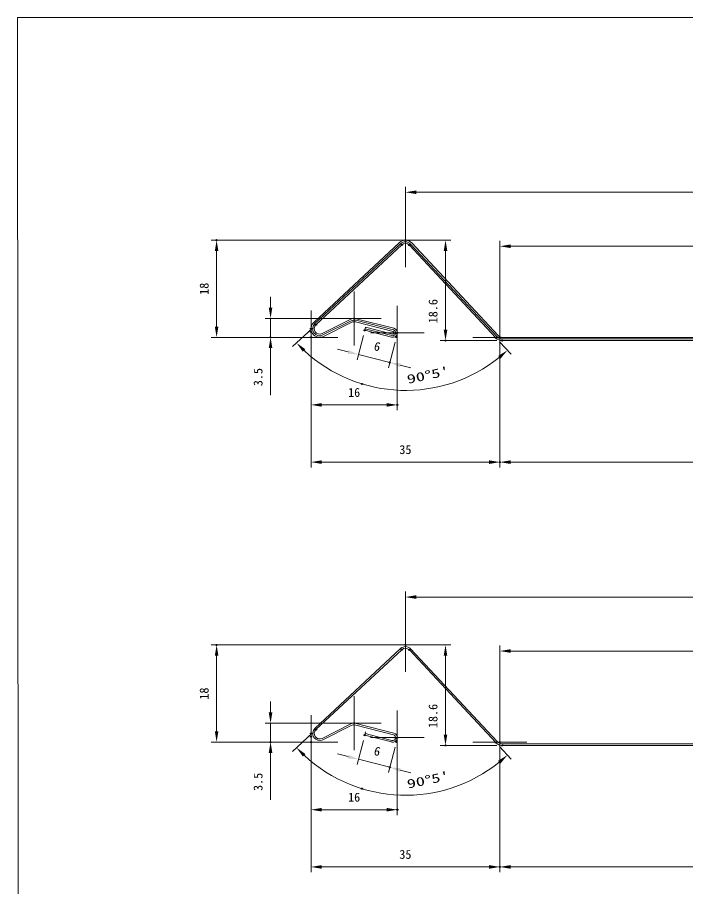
# Model space of a CAD drawing. Units: millimetres on the paper. Extents: x -196 to 195, y -129 to 136.
# Drawn here: x -196.2 to -72.3, y -25.4 to 135.6 of the extents above; entities that cross this region are included whole.
import ezdxf
from ezdxf.enums import TextEntityAlignment as Align

# ---------------------------------------------------------------- set-up
doc = ezdxf.new("R2010")
doc.units = ezdxf.units.MM
doc.header["$PDMODE"] = 32
doc.header["$PDSIZE"] = 0.2
doc.layers.add('0-0', color=7, linetype='Continuous', lineweight=18)
doc.layers.add('0-8', color=3, linetype='Continuous', lineweight=18)
doc.layers.add('0-9', color=7, linetype='Continuous')
doc.styles.add('ＭＳ ゴシック', font='')
doc.styles.get('ＭＳ ゴシック').set_extended_font_data('MS Gothic')

# ---------------------------------------------------------------- blocks, each defined once
blk = doc.blocks.new('D9')
at = {"layer": '0-8'}
for p, q in [((128, 302.239), (58, 302.239)), ((60, 270.239), (60, 298.239)), ((93, 266.239), (58, 266.239))]:
    blk.add_line(p, q, dxfattribs=at)
at = {"layer": '0-8', "color": 7}
for points in [[(59.333, 298.239), (60.667, 298.239), (60, 302.239)], [(59.333, 270.239), (60.667, 270.239), (60, 266.239)]]:
    blk.add_solid(points, dxfattribs=at)
at = {"layer": '0-9'}
for p in [(60, 302.239), (130, 302.239), (95, 266.239)]:
    blk.add_point(p, dxfattribs=at)
at = {"layer": '0-8', "color": 7, "style": 'ＭＳ ゴシック'}
blk.add_text('18', height=3.299, rotation=90, dxfattribs=at).set_placement((58, 281.989), align=Align.BOTTOM_LEFT)
blk = doc.blocks.new('D15')
at = {"layer": '0-8'}
for p, q in [((80, 277.239), (80, 281.239)), ((109, 273.239), (78, 273.239)), ((80, 273.239), (80, 266.239)), ((93, 266.239), (78, 266.239)), ((80, 262.239), (80, 244.81))]:
    blk.add_line(p, q, dxfattribs=at)
at = {"layer": '0-8', "color": 7}
for points in [[(79.333, 277.239), (80.667, 277.239), (80, 273.239)], [(79.333, 262.239), (80.667, 262.239), (80, 266.239)]]:
    blk.add_solid(points, dxfattribs=at)
at = {"layer": '0-9'}
for p in [(111, 273.239), (80, 266.239), (95, 266.239)]:
    blk.add_point(p, dxfattribs=at)
at = {"layer": '0-8', "color": 7, "style": 'ＭＳ ゴシック'}
blk.add_text('3.5', height=3.299, rotation=90, dxfattribs=at).set_placement((78, 248.149), align=Align.BOTTOM_LEFT)
blk = doc.blocks.new('D8')
at = {"layer": '0-8'}
for p, q in [((95, 267.439), (95, 239.2)), ((126.999, 265.939), (126.999, 239.2)), ((99, 241.2), (122.999, 241.2))]:
    blk.add_line(p, q, dxfattribs=at)
at = {"layer": '0-8', "color": 7}
for points in [[(99, 241.867), (99, 240.533), (95, 241.2)], [(122.999, 241.867), (122.999, 240.533), (126.999, 241.2)]]:
    blk.add_solid(points, dxfattribs=at)
at = {"layer": '0-9'}
for p in [(95, 269.439), (126.999, 267.939), (126.999, 241.2)]:
    blk.add_point(p, dxfattribs=at)
at = {"layer": '0-8', "color": 7, "style": 'ＭＳ ゴシック'}
blk.add_text('16', height=3.299, dxfattribs=at).set_placement((108.75, 243.2), align=Align.BOTTOM_LEFT)
blk = doc.blocks.new('D7')
at = {"layer": '0-8'}
for p, q in [((95, 266.239), (95, 218)), ((165, 264.239), (165, 218)), ((99, 220), (161, 220))]:
    blk.add_line(p, q, dxfattribs=at)
at = {"layer": '0-8', "color": 7}
for points in [[(99, 220.667), (99, 219.333), (95, 220)], [(161, 220.667), (161, 219.333), (165, 220)]]:
    blk.add_solid(points, dxfattribs=at)
at = {"layer": '0-9'}
for p in [(95, 268.239), (165, 266.239), (165, 220)]:
    blk.add_point(p, dxfattribs=at)
at = {"layer": '0-8', "color": 7, "style": 'ＭＳ ゴシック'}
blk.add_text('35', height=3.299, dxfattribs=at).set_placement((127.75, 222), align=Align.BOTTOM_LEFT)
blk = doc.blocks.new('D17')
at = {"layer": '0-8'}
for p, q in [((95.373, 269.54), (88.156, 262.822)), ((164.895, 264.593), (169.203, 259.978))]:
    blk.add_line(p, q, dxfattribs=at)
blk.add_arc((130.099, 301.863), 55.301, 227.09308, 308.88817, dxfattribs=at)
at = {"layer": '0-8', "color": 7}
for points in [[(91.978, 260.885), (92.921, 261.829), (89.62, 264.184)], [(164.381, 259.321), (165.255, 258.315), (167.838, 261.44)]]:
    blk.add_solid(points, dxfattribs=at)
at = {"layer": '0-9'}
for p in [(128.637, 300.503), (131.462, 300.403), (96.837, 270.903), (163.53, 266.055), (113.909, 248.985)]:
    blk.add_point(p, dxfattribs=at)
at = {"layer": '0-8', "color": 7, "style": 'ＭＳ ゴシック', "width": 1.5}
blk.add_text("90°5'", height=3.299, rotation=11.951, dxfattribs=at).set_placement((131.142, 248.04), align=Align.BOTTOM_LEFT)
blk = doc.blocks.new('D18')
at = {"layer": '0-8'}
for p, q in [((132, 302.239), (146.872, 302.239)), ((144.872, 298.239), (144.872, 269.039)), ((163.869, 265.039), (142.872, 265.039))]:
    blk.add_line(p, q, dxfattribs=at)
at = {"layer": '0-8', "color": 7}
for points in [[(144.205, 298.239), (145.539, 298.239), (144.872, 302.239)], [(144.205, 269.039), (145.539, 269.039), (144.872, 265.039)]]:
    blk.add_solid(points, dxfattribs=at)
at = {"layer": '0-9'}
for p in [(130, 302.239), (144.872, 265.039), (165.869, 265.039)]:
    blk.add_point(p, dxfattribs=at)
at = {"layer": '0-8', "color": 7, "style": 'ＭＳ ゴシック'}
blk.add_text('18.6', height=3.299, rotation=90, dxfattribs=at).set_placement((142.872, 271.44), align=Align.BOTTOM_LEFT)
blk = doc.blocks.new('D16')
at = {"layer": '0-8'}
for p, q in [((114.404, 266.9), (112.117, 257.933)), ((126.156, 264.418), (123.744, 254.967)), ((108.735, 260.86), (104.86, 261.849)), ((112.611, 259.871), (124.239, 256.905)), ((128.115, 255.916), (131.991, 254.927))]:
    blk.add_line(p, q, dxfattribs=at)
at = {"layer": '0-8', "color": 7}
for points in [[(108.9, 261.506), (108.571, 260.214), (112.611, 259.871)], [(128.28, 256.562), (127.95, 255.27), (124.239, 256.905)]]:
    blk.add_solid(points, dxfattribs=at)
at = {"layer": '0-9'}
for p in [(114.899, 268.838), (126.65, 266.356), (124.239, 256.905)]:
    blk.add_point(p, dxfattribs=at)
at = {"layer": '0-8', "color": 7, "style": 'ＭＳ ゴシック'}
blk.add_text('6', height=3.299, rotation=345.688, dxfattribs=at).set_placement((117.829, 260.604), align=Align.BOTTOM_LEFT)
blk = doc.blocks.new('D5')
at = {"layer": '0-8'}
for p, q in [((130, 304.239), (130, 322)), ((134, 320), (526, 320)), ((530, 302.839), (530, 322))]:
    blk.add_line(p, q, dxfattribs=at)
at = {"layer": '0-8', "color": 7}
for points in [[(134, 320.667), (134, 319.333), (130, 320)], [(526, 320.667), (526, 319.333), (530, 320)]]:
    blk.add_solid(points, dxfattribs=at)
at = {"layer": '0-9'}
for p in [(530, 320), (130, 302.239), (530, 300.839)]:
    blk.add_point(p, dxfattribs=at)
at = {"layer": '0-8', "color": 7, "style": 'ＭＳ ゴシック'}
blk.add_text('200', height=3.299, dxfattribs=at).set_placement((326.625, 322), align=Align.BOTTOM_LEFT)
blk = doc.blocks.new('D14')
at = {"layer": '0-8'}
for p, q in [((165, 268.239), (165, 302)), ((169, 300), (491, 300)), ((495, 271.439), (495, 302))]:
    blk.add_line(p, q, dxfattribs=at)
at = {"layer": '0-8', "color": 7}
for points in [[(169, 300.667), (169, 299.333), (165, 300)], [(491, 300.667), (491, 299.333), (495, 300)]]:
    blk.add_solid(points, dxfattribs=at)
at = {"layer": '0-9'}
for p in [(495, 300), (495, 269.439), (165, 266.239)]:
    blk.add_point(p, dxfattribs=at)
at = {"layer": '0-8', "color": 7, "style": 'ＭＳ ゴシック'}
blk.add_text('165', height=3.299, dxfattribs=at).set_placement((326.625, 302), align=Align.BOTTOM_LEFT)
blk = doc.blocks.new('D27')
at = {"layer": '0-8'}
for p, q in [((128, 452.239), (58, 452.239)), ((60, 420.239), (60, 448.239)), ((93, 416.239), (58, 416.239))]:
    blk.add_line(p, q, dxfattribs=at)
at = {"layer": '0-8', "color": 7}
for points in [[(59.333, 448.239), (60.667, 448.239), (60, 452.239)], [(59.333, 420.239), (60.667, 420.239), (60, 416.239)]]:
    blk.add_solid(points, dxfattribs=at)
at = {"layer": '0-9'}
for p in [(60, 452.239), (130, 452.239), (95, 416.239)]:
    blk.add_point(p, dxfattribs=at)
at = {"layer": '0-8', "color": 7, "style": 'ＭＳ ゴシック'}
blk.add_text('18', height=3.299, rotation=90, dxfattribs=at).set_placement((58, 431.989), align=Align.BOTTOM_LEFT)
blk = doc.blocks.new('D19')
at = {"layer": '0-8'}
for p, q in [((80, 427.239), (80, 431.239)), ((109, 423.239), (78, 423.239)), ((80, 423.239), (80, 416.239)), ((93, 416.239), (78, 416.239)), ((80, 412.239), (80, 394.81))]:
    blk.add_line(p, q, dxfattribs=at)
at = {"layer": '0-8', "color": 7}
for points in [[(79.333, 427.239), (80.667, 427.239), (80, 423.239)], [(79.333, 412.239), (80.667, 412.239), (80, 416.239)]]:
    blk.add_solid(points, dxfattribs=at)
at = {"layer": '0-9'}
for p in [(111, 423.239), (80, 416.239), (95, 416.239)]:
    blk.add_point(p, dxfattribs=at)
at = {"layer": '0-8', "color": 7, "style": 'ＭＳ ゴシック'}
blk.add_text('3.5', height=3.299, rotation=90, dxfattribs=at).set_placement((78, 398.149), align=Align.BOTTOM_LEFT)
blk = doc.blocks.new('D26')
at = {"layer": '0-8'}
for p, q in [((95, 417.439), (95, 389.2)), ((126.999, 415.939), (126.999, 389.2)), ((99, 391.2), (122.999, 391.2))]:
    blk.add_line(p, q, dxfattribs=at)
at = {"layer": '0-8', "color": 7}
for points in [[(99, 391.867), (99, 390.533), (95, 391.2)], [(122.999, 391.867), (122.999, 390.533), (126.999, 391.2)]]:
    blk.add_solid(points, dxfattribs=at)
at = {"layer": '0-9'}
for p in [(95, 419.439), (126.999, 417.939), (126.999, 391.2)]:
    blk.add_point(p, dxfattribs=at)
at = {"layer": '0-8', "color": 7, "style": 'ＭＳ ゴシック'}
blk.add_text('16', height=3.299, dxfattribs=at).set_placement((108.75, 393.2), align=Align.BOTTOM_LEFT)
blk = doc.blocks.new('D21')
at = {"layer": '0-8'}
for p, q in [((95.373, 419.54), (88.156, 412.822)), ((164.895, 414.593), (169.203, 409.978))]:
    blk.add_line(p, q, dxfattribs=at)
blk.add_arc((130.099, 451.863), 55.301, 227.09308, 308.88817, dxfattribs=at)
at = {"layer": '0-8', "color": 7}
for points in [[(91.978, 410.885), (92.921, 411.829), (89.62, 414.184)], [(164.381, 409.321), (165.255, 408.315), (167.838, 411.44)]]:
    blk.add_solid(points, dxfattribs=at)
at = {"layer": '0-9'}
for p in [(128.637, 450.503), (131.462, 450.403), (96.837, 420.903), (163.53, 416.055), (113.909, 398.985)]:
    blk.add_point(p, dxfattribs=at)
at = {"layer": '0-8', "color": 7, "style": 'ＭＳ ゴシック', "width": 1.5}
blk.add_text("90°5'", height=3.299, rotation=11.951, dxfattribs=at).set_placement((131.142, 398.04), align=Align.BOTTOM_LEFT)
blk = doc.blocks.new('D20')
at = {"layer": '0-8'}
for p, q in [((114.404, 416.9), (112.117, 407.933)), ((126.156, 414.418), (123.744, 404.967)), ((108.735, 410.86), (104.86, 411.849)), ((112.611, 409.871), (124.239, 406.905)), ((128.115, 405.916), (131.991, 404.927))]:
    blk.add_line(p, q, dxfattribs=at)
at = {"layer": '0-8', "color": 7}
for points in [[(108.9, 411.506), (108.571, 410.214), (112.611, 409.871)], [(128.28, 406.562), (127.95, 405.27), (124.239, 406.905)]]:
    blk.add_solid(points, dxfattribs=at)
at = {"layer": '0-9'}
for p in [(114.899, 418.838), (126.65, 416.356), (124.239, 406.905)]:
    blk.add_point(p, dxfattribs=at)
at = {"layer": '0-8', "color": 7, "style": 'ＭＳ ゴシック'}
blk.add_text('6', height=3.299, rotation=345.688, dxfattribs=at).set_placement((117.829, 410.604), align=Align.BOTTOM_LEFT)
blk = doc.blocks.new('D25')
at = {"layer": '0-8'}
for p, q in [((95, 416.239), (95, 368)), ((165, 414.239), (165, 368)), ((99, 370), (161, 370))]:
    blk.add_line(p, q, dxfattribs=at)
at = {"layer": '0-8', "color": 7}
for points in [[(99, 370.667), (99, 369.333), (95, 370)], [(161, 370.667), (161, 369.333), (165, 370)]]:
    blk.add_solid(points, dxfattribs=at)
at = {"layer": '0-9'}
for p in [(95, 418.239), (165, 416.239), (165, 370)]:
    blk.add_point(p, dxfattribs=at)
at = {"layer": '0-8', "color": 7, "style": 'ＭＳ ゴシック'}
blk.add_text('35', height=3.299, dxfattribs=at).set_placement((127.75, 372), align=Align.BOTTOM_LEFT)
blk = doc.blocks.new('D22')
at = {"layer": '0-8'}
for p, q in [((132, 452.239), (146.872, 452.239)), ((144.872, 448.239), (144.872, 419.039)), ((163.869, 415.039), (142.872, 415.039))]:
    blk.add_line(p, q, dxfattribs=at)
at = {"layer": '0-8', "color": 7}
for points in [[(144.205, 448.239), (145.539, 448.239), (144.872, 452.239)], [(144.205, 419.039), (145.539, 419.039), (144.872, 415.039)]]:
    blk.add_solid(points, dxfattribs=at)
at = {"layer": '0-9'}
for p in [(130, 452.239), (144.872, 415.039), (165.869, 415.039)]:
    blk.add_point(p, dxfattribs=at)
at = {"layer": '0-8', "color": 7, "style": 'ＭＳ ゴシック'}
blk.add_text('18.6', height=3.299, rotation=90, dxfattribs=at).set_placement((142.872, 421.44), align=Align.BOTTOM_LEFT)
blk = doc.blocks.new('D6')
at = {"layer": '0-8'}
for p, q in [((165, 264.239), (165, 218)), ((533, 264.239), (533, 218)), ((169, 220), (529, 220))]:
    blk.add_line(p, q, dxfattribs=at)
at = {"layer": '0-8', "color": 7}
for points in [[(169, 220.667), (169, 219.333), (165, 220)], [(529, 220.667), (529, 219.333), (533, 220)]]:
    blk.add_solid(points, dxfattribs=at)
at = {"layer": '0-9'}
for p in [(165, 266.239), (533, 266.239), (533, 220)]:
    blk.add_point(p, dxfattribs=at)
at = {"layer": '0-8', "color": 7, "style": 'ＭＳ ゴシック'}
blk.add_text('184', height=3.299, dxfattribs=at).set_placement((345.625, 222), align=Align.BOTTOM_LEFT)
blk = doc.blocks.new('D24')
at = {"layer": '0-8'}
for p, q in [((165, 414.239), (165, 368)), ((453, 414.239), (453, 368)), ((169, 370), (449, 370))]:
    blk.add_line(p, q, dxfattribs=at)
at = {"layer": '0-8', "color": 7}
for points in [[(169, 370.667), (169, 369.333), (165, 370)], [(449, 370.667), (449, 369.333), (453, 370)]]:
    blk.add_solid(points, dxfattribs=at)
at = {"layer": '0-9'}
for p in [(165, 416.239), (453, 416.239), (453, 370)]:
    blk.add_point(p, dxfattribs=at)
at = {"layer": '0-8', "color": 7, "style": 'ＭＳ ゴシック'}
blk.add_text('144', height=3.299, dxfattribs=at).set_placement((305.625, 372), align=Align.BOTTOM_LEFT)
blk = doc.blocks.new('D32')
at = {"layer": '0-8'}
for p, q in [((165, 418.239), (165, 452)), ((415, 421.439), (415, 452)), ((169, 450), (411, 450))]:
    blk.add_line(p, q, dxfattribs=at)
at = {"layer": '0-8', "color": 7}
for points in [[(169, 450.667), (169, 449.333), (165, 450)], [(411, 450.667), (411, 449.333), (415, 450)]]:
    blk.add_solid(points, dxfattribs=at)
at = {"layer": '0-9'}
for p in [(415, 450), (415, 419.439), (165, 416.239)]:
    blk.add_point(p, dxfattribs=at)
at = {"layer": '0-8', "color": 7, "style": 'ＭＳ ゴシック'}
blk.add_text('125', height=3.299, dxfattribs=at).set_placement((286.625, 452), align=Align.BOTTOM_LEFT)
blk = doc.blocks.new('D23')
at = {"layer": '0-8'}
for p, q in [((130, 454.239), (130, 472)), ((450, 452.839), (450, 472)), ((134, 470), (446, 470))]:
    blk.add_line(p, q, dxfattribs=at)
at = {"layer": '0-8', "color": 7}
for points in [[(134, 470.667), (134, 469.333), (130, 470)], [(446, 470.667), (446, 469.333), (450, 470)]]:
    blk.add_solid(points, dxfattribs=at)
at = {"layer": '0-9'}
for p in [(450, 470), (130, 452.239), (450, 450.839)]:
    blk.add_point(p, dxfattribs=at)
at = {"layer": '0-8', "color": 7, "style": 'ＭＳ ゴシック'}
blk.add_text('160', height=3.299, dxfattribs=at).set_placement((286.625, 472), align=Align.BOTTOM_LEFT)

msp = doc.modelspace()

# ---------------------------------------------------------------- linework, layer by layer
at = {"layer": '0-0', "color": 5}
msp.add_line((-196.201, 135.614), (-195.966, -129.186), dxfattribs=at)
at = {"layer": '0-0'}
for p, q in [((-124.265, 99.333), (-124.265, 89.333)), ((-141.051, 78.885), (-125.151, 93.685)), ((-119.265, 94.333), (-129.265, 94.333)), ((-123.315, 93.621), (-107.281, 76.446)), ((-133.765, 84.833), (-133.765, 74.833)), ((-125.766, 82.183), (-125.766, 72.183)), ((-141.765, 81.333), (-141.765, 71.333)), ((-106.765, 81.333), (-106.765, 71.333)), ((-134.348, 79.396), (-139.583, 76.771)), ((-128.765, 79.833), (-138.765, 79.833)), ((-126.48, 77.716), (-133.444, 79.493)), ((-131.742, 77.924), (-126.752, 76.651)), ((-136.765, 76.333), (-146.765, 76.333)), ((-120.766, 77.183), (-130.766, 77.183)), ((-126.616, 77.183), (-125.792, 76.973)), ((-125.94, 76.392), (-125.792, 76.973)), ((-101.765, 76.333), (-111.765, 76.333)), ((-106.331, 76.033), (33.285, 76.033)), ((-124.265, 24.333), (-124.265, 14.333)), ((-119.265, 19.333), (-129.265, 19.333)), ((-141.051, 3.885), (-125.151, 18.685)), ((-123.315, 18.621), (-107.281, 1.446)), ((-133.765, 9.833), (-133.765, -0.167)), ((-125.766, 7.183), (-125.766, -2.817)), ((-141.765, 6.333), (-141.765, -3.667)), ((-128.765, 4.833), (-138.765, 4.833)), ((-106.765, 6.333), (-106.765, -3.667)), ((-134.348, 4.396), (-139.583, 1.771)), ((-126.48, 2.716), (-133.444, 4.493)), ((-131.742, 2.924), (-126.752, 1.651)), ((-120.766, 2.183), (-130.766, 2.183)), ((-126.616, 2.183), (-125.792, 1.973)), ((-125.94, 1.392), (-125.792, 1.973)), ((-136.765, 1.333), (-146.765, 1.333)), ((-101.765, 1.333), (-111.765, 1.333)), ((-106.331, 1.033), (73.285, 1.033))]:
    msp.add_line(p, q, dxfattribs=at)
at = {"layer": '0-0', "color": 4}
for p, q in [((-141.255, 79.105), (-125.355, 93.905)), ((-140.847, 78.665), (-124.947, 93.465)), ((-107.5, 76.242), (-123.534, 93.416)), ((-123.096, 93.825), (-107.062, 76.651)), ((-139.717, 77.039), (-134.482, 79.664)), ((-134.213, 79.127), (-139.448, 76.503)), ((-126.554, 77.426), (-133.518, 79.202)), ((-133.37, 79.784), (-126.405, 78.007)), ((-131.816, 77.633), (-131.668, 78.214)), ((-126.826, 76.36), (-131.816, 77.633)), ((-131.668, 78.214), (-126.677, 76.941)), ((-106.331, 76.333), (33.285, 76.333)), ((-106.331, 75.733), (33.285, 75.733)), ((-140.847, 3.665), (-124.947, 18.465)), ((-107.5, 1.242), (-123.534, 18.416)), ((-139.717, 2.039), (-134.482, 4.664)), ((-133.37, 4.784), (-126.405, 3.007)), ((-131.816, 2.633), (-131.668, 3.214)), ((-126.826, 1.36), (-131.816, 2.633)), ((-106.331, 0.733), (73.285, 0.733))]:
    msp.add_line(p, q, dxfattribs=at)
at = {"layer": '0-0', "color": 5}
msp.add_lwpolyline([(-196.201, 135.614), (193.799, 135.614), (194.034, -129.186)], dxfattribs=at)
at = {"layer": '0-0', "color": 4}
for centre, radius, start, end in [((-124.265, 92.733), 1.6, 43.03332, 132.94793), ((-124.265, 92.733), 1, 43.03332, 132.94793), ((-140.165, 77.933), 1.6, 132.94793, 296.62532), ((-133.765, 78.233), 1.6, 75.68805, 116.62532), ((-133.765, 78.233), 1, 75.68805, 116.62532), ((-140.165, 77.933), 1, 132.94793, 296.62532), ((-126.616, 77.183), 0.85, 255.68805, 75.68805), ((-126.616, 77.183), 0.25, 255.68805, 75.68805), ((-106.331, 77.333), 1.6, 223.03332, 270), ((-106.331, 77.333), 1, 223.03332, 270), ((-124.265, 17.733), 1, 43.03332, 132.94793), ((-133.765, 3.233), 1.6, 75.68805, 116.62532), ((-140.165, 2.933), 1, 132.94793, 296.62532), ((-126.616, 2.183), 0.85, 255.68805, 75.68805), ((-106.331, 2.333), 1.6, 223.03332, 270)]:
    msp.add_arc(centre, radius, start, end, dxfattribs=at)
at = {"layer": '0-0'}
for centre, radius, start, end in [((-124.265, 92.733), 1.3, 43.03332, 132.94793), ((-133.765, 78.233), 1.3, 75.68805, 116.62532), ((-140.165, 77.933), 1.3, 132.94793, 296.62532), ((-126.616, 77.183), 0.55, 255.68805, 75.68805), ((-106.331, 77.333), 1.3, 223.03332, 270), ((-124.265, 17.733), 1.3, 43.03332, 132.94793), ((-140.165, 2.933), 1.3, 132.94793, 296.62532), ((-133.765, 3.233), 1.3, 75.68805, 116.62532), ((-126.616, 2.183), 0.55, 255.68805, 75.68805), ((-106.331, 2.333), 1.3, 223.03332, 270)]:
    msp.add_arc(centre, radius, start, end, dxfattribs=at)

# ---------------------------------------------------------------- block references
at = {"layer": '0-0', "xscale": 0.5, "yscale": 0.5}
for name in ['D23', 'D32', 'D27', 'D21', 'D22', 'D19', 'D26', 'D25', 'D20', 'D24', 'D5', 'D14', 'D9', 'D18', 'D17', 'D15', 'D8', 'D7', 'D16', 'D6']:
    msp.add_blockref(name, (-189.265, -131.786), dxfattribs=at)

doc.saveas('drawing.dxf')
